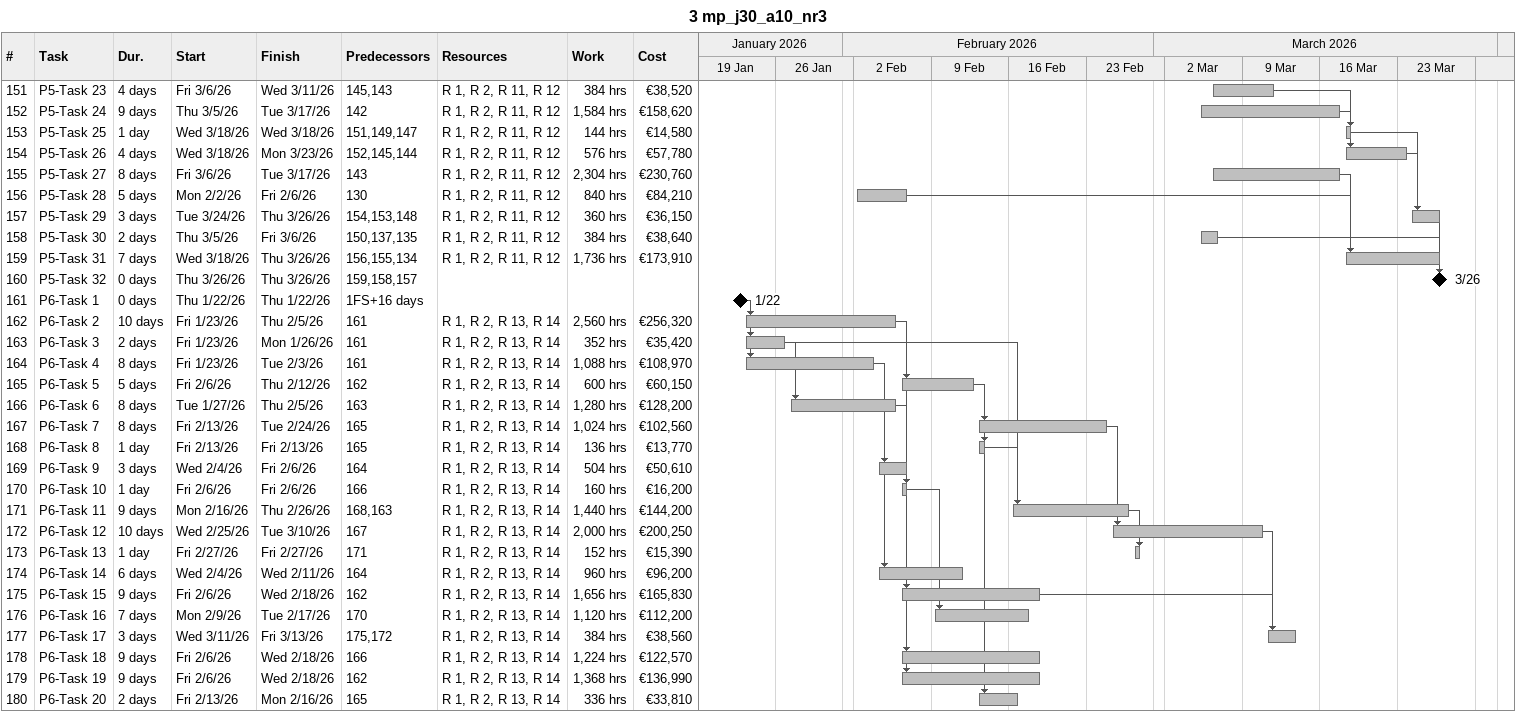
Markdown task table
3 mp_j30_a10_nr3

| ID | Task | Duration | Start | Finish | Predecessors | Resources | Work (h) | Cost (€) |
|---|---|---|---|---|---|---|---|---|
| 151 | P5-Task 23 | 4d | 2026-03-06 | 2026-03-11 | 145, 143 | R 1, R 2, R 11, R 12 | 384 | 38520 |
| 152 | P5-Task 24 | 9d | 2026-03-05 | 2026-03-17 | 142 | R 1, R 2, R 11, R 12 | 1584 | 158620 |
| 153 | P5-Task 25 | 1d | 2026-03-18 | 2026-03-18 | 151, 149, 147 | R 1, R 2, R 11, R 12 | 144 | 14580 |
| 154 | P5-Task 26 | 4d | 2026-03-18 | 2026-03-23 | 152, 145, 144 | R 1, R 2, R 11, R 12 | 576 | 57780 |
| 155 | P5-Task 27 | 8d | 2026-03-06 | 2026-03-17 | 143 | R 1, R 2, R 11, R 12 | 2304 | 230760 |
| 156 | P5-Task 28 | 5d | 2026-02-02 | 2026-02-06 | 130 | R 1, R 2, R 11, R 12 | 840 | 84210 |
| 157 | P5-Task 29 | 3d | 2026-03-24 | 2026-03-26 | 154, 153, 148 | R 1, R 2, R 11, R 12 | 360 | 36150 |
| 158 | P5-Task 30 | 2d | 2026-03-05 | 2026-03-06 | 150, 137, 135 | R 1, R 2, R 11, R 12 | 384 | 38640 |
| 159 | P5-Task 31 | 7d | 2026-03-18 | 2026-03-26 | 156, 155, 134 | R 1, R 2, R 11, R 12 | 1736 | 173910 |
| 160 | P5-Task 32 | 0d | 2026-03-26 | 2026-03-26 | 159, 158, 157 |  |  |  |
| 161 | P6-Task 1 | 0d | 2026-01-22 | 2026-01-22 | 1FS+16d |  |  |  |
| 162 | P6-Task 2 | 10d | 2026-01-23 | 2026-02-05 | 161 | R 1, R 2, R 13, R 14 | 2560 | 256320 |
| 163 | P6-Task 3 | 2d | 2026-01-23 | 2026-01-26 | 161 | R 1, R 2, R 13, R 14 | 352 | 35420 |
| 164 | P6-Task 4 | 8d | 2026-01-23 | 2026-02-03 | 161 | R 1, R 2, R 13, R 14 | 1088 | 108970 |
| 165 | P6-Task 5 | 5d | 2026-02-06 | 2026-02-12 | 162 | R 1, R 2, R 13, R 14 | 600 | 60150 |
| 166 | P6-Task 6 | 8d | 2026-01-27 | 2026-02-05 | 163 | R 1, R 2, R 13, R 14 | 1280 | 128200 |
| 167 | P6-Task 7 | 8d | 2026-02-13 | 2026-02-24 | 165 | R 1, R 2, R 13, R 14 | 1024 | 102560 |
| 168 | P6-Task 8 | 1d | 2026-02-13 | 2026-02-13 | 165 | R 1, R 2, R 13, R 14 | 136 | 13770 |
| 169 | P6-Task 9 | 3d | 2026-02-04 | 2026-02-06 | 164 | R 1, R 2, R 13, R 14 | 504 | 50610 |
| 170 | P6-Task 10 | 1d | 2026-02-06 | 2026-02-06 | 166 | R 1, R 2, R 13, R 14 | 160 | 16200 |
| 171 | P6-Task 11 | 9d | 2026-02-16 | 2026-02-26 | 168, 163 | R 1, R 2, R 13, R 14 | 1440 | 144200 |
| 172 | P6-Task 12 | 10d | 2026-02-25 | 2026-03-10 | 167 | R 1, R 2, R 13, R 14 | 2000 | 200250 |
| 173 | P6-Task 13 | 1d | 2026-02-27 | 2026-02-27 | 171 | R 1, R 2, R 13, R 14 | 152 | 15390 |
| 174 | P6-Task 14 | 6d | 2026-02-04 | 2026-02-11 | 164 | R 1, R 2, R 13, R 14 | 960 | 96200 |
| 175 | P6-Task 15 | 9d | 2026-02-06 | 2026-02-18 | 162 | R 1, R 2, R 13, R 14 | 1656 | 165830 |
| 176 | P6-Task 16 | 7d | 2026-02-09 | 2026-02-17 | 170 | R 1, R 2, R 13, R 14 | 1120 | 112200 |
| 177 | P6-Task 17 | 3d | 2026-03-11 | 2026-03-13 | 175, 172 | R 1, R 2, R 13, R 14 | 384 | 38560 |
| 178 | P6-Task 18 | 9d | 2026-02-06 | 2026-02-18 | 166 | R 1, R 2, R 13, R 14 | 1224 | 122570 |
| 179 | P6-Task 19 | 9d | 2026-02-06 | 2026-02-18 | 162 | R 1, R 2, R 13, R 14 | 1368 | 136990 |
| 180 | P6-Task 20 | 2d | 2026-02-13 | 2026-02-16 | 165 | R 1, R 2, R 13, R 14 | 336 | 33810 |
